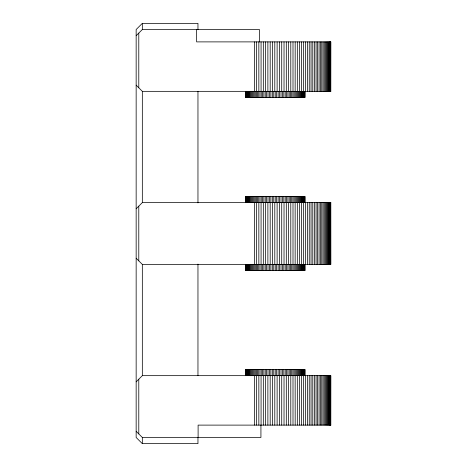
<?xml version="1.0" encoding="UTF-8"?>
<svg xmlns="http://www.w3.org/2000/svg" width="467" height="467" viewBox="0 0 467 467"><rect width="100%" height="100%" fill="white"/><g stroke="black" fill="none" stroke-linecap="round" stroke-linejoin="round"><path stroke-width="0.7" d="M197.961 29.707L197.961 23.35L142.33 23.35L136.154 29.532L136.154 437.468L142.33 443.65L197.961 443.65L197.961 437.293M136.154 35.714L142.33 29.532L259.459 29.532L259.459 41.89M136.154 208.778L142.33 202.596L330.846 202.596M136.154 381.843L142.33 375.661L330.846 375.661L330.794 425.11M136.154 85.157L142.33 91.339L330.846 91.339M245.554 97.521L304.887 97.521L304.887 91.339L304.852 97.521M245.554 196.414L304.887 196.414L304.887 202.596L304.852 196.414M136.154 258.222L142.33 264.404L330.846 264.404L330.794 202.596M304.852 270.586L304.852 264.404L304.887 270.586L245.554 270.586L245.589 264.404M304.852 369.479L304.852 375.661L304.887 369.479L245.554 369.479L245.589 375.661M330.846 425.11L198.107 425.11L198.107 437.468M136.154 431.286L142.33 437.468L260.93 437.468L260.93 425.11M330.794 91.339L330.846 41.89L196.636 41.89L196.636 29.532M330.671 41.89L330.671 91.339M330.671 202.596L330.671 264.404M330.671 375.661L330.671 425.11M330.642 41.89L330.642 91.339M330.642 202.596L330.642 264.404M330.642 375.661L330.642 425.11M330.438 41.89L330.438 91.339M330.438 202.596L330.438 264.404M330.438 375.661L330.438 425.11M330.105 41.89L330.105 91.339M330.105 202.596L330.105 264.404M330.105 375.661L330.105 425.11M329.684 41.89L329.684 91.339M329.684 202.596L329.684 264.404M329.684 375.661L329.684 425.11M329.165 41.89L329.165 91.339M329.165 202.596L329.165 264.404M329.165 375.661L329.165 425.11M328.552 41.89L328.552 91.339M328.552 202.596L328.552 264.404M328.552 375.661L328.552 425.11M327.846 41.89L327.846 91.339M327.846 202.596L327.846 264.404M327.846 375.661L327.846 425.11M327.052 41.89L327.052 91.339M327.052 202.596L327.052 264.404M327.052 375.661L327.052 425.11M326.17 41.89L326.17 91.339M326.17 202.596L326.17 264.404M326.17 375.661L326.17 425.11M325.195 41.89L325.195 91.339M325.195 202.596L325.195 264.404M325.195 375.661L325.195 425.11M324.133 41.89L324.133 91.339M324.133 202.596L324.133 264.404M324.133 375.661L324.133 425.11M322.989 41.89L322.989 91.339M322.989 202.596L322.989 264.404M322.989 375.661L322.989 425.11M321.763 41.89L321.763 91.339M321.763 202.596L321.763 264.404M321.763 375.661L321.763 425.11M320.455 41.89L320.455 91.339M320.455 202.596L320.455 264.404M320.455 375.661L320.455 425.11M319.072 41.89L319.072 91.339M319.072 202.596L319.072 264.404M319.072 375.661L319.072 425.11M317.607 41.89L317.607 91.339M317.607 202.596L317.607 264.404M317.607 375.661L317.607 425.11M316.071 41.89L316.071 91.339M316.071 202.596L316.071 264.404M316.071 375.661L316.071 425.11M314.466 41.89L314.466 91.339M314.466 202.596L314.466 264.404M314.466 375.661L314.466 425.11M312.791 41.89L312.791 91.339M312.791 202.596L312.791 264.404M312.791 375.661L312.791 425.11M311.051 41.89L311.051 91.339M311.051 202.596L311.051 264.404M311.051 375.661L311.051 425.11M309.253 41.89L309.253 91.339M309.253 202.596L309.253 264.404M309.253 375.661L309.253 425.11M307.391 41.89L307.391 91.339M307.391 202.596L307.391 264.404M307.391 375.661L307.391 425.11M305.476 41.89L305.476 91.339M305.476 202.596L305.476 264.404M305.476 375.661L305.476 425.11M304.747 91.339L304.747 97.521M304.747 196.414L304.747 202.596M304.747 264.404L304.747 270.586M304.747 369.479L304.747 375.661M304.566 91.339L304.566 97.521M304.566 196.414L304.566 202.596M304.566 264.404L304.566 270.586M304.566 369.479L304.566 375.661M304.321 91.339L304.321 97.521M304.321 196.414L304.321 202.596M304.321 264.404L304.321 270.586M304.321 369.479L304.321 375.661M303.999 91.339L303.999 97.521M303.999 196.414L303.999 202.596M303.999 264.404L303.999 270.586M303.999 369.479L303.999 375.661M303.614 91.339L303.614 97.521M303.614 196.414L303.614 202.596M303.614 264.404L303.614 270.586M303.614 369.479L303.614 375.661M303.509 41.89L303.509 91.339M303.509 202.596L303.509 264.404M303.509 375.661L303.509 425.11M303.153 91.339L303.153 97.521M303.153 196.414L303.153 202.596M303.153 264.404L303.153 270.586M303.153 369.479L303.153 375.661M302.634 91.339L302.634 97.521M302.634 196.414L302.634 202.596M302.634 264.404L302.634 270.586M302.634 369.479L302.634 375.661M302.038 91.339L302.038 97.521M302.038 196.414L302.038 202.596M302.038 264.404L302.038 270.586M302.038 369.479L302.038 375.661M301.489 41.89L301.489 91.339M301.489 202.596L301.489 264.404M301.489 375.661L301.489 425.11M301.384 91.339L301.384 97.521M301.384 196.414L301.384 202.596M301.384 264.404L301.384 270.586M301.384 369.479L301.384 375.661M300.666 91.339L300.666 97.521M300.666 196.414L300.666 202.596M300.666 264.404L300.666 270.586M300.666 369.479L300.666 375.661M299.89 91.339L299.89 97.521M299.89 196.414L299.89 202.596M299.89 264.404L299.89 270.586M299.89 369.479L299.89 375.661M299.429 41.89L299.429 91.339M299.429 202.596L299.429 264.404M299.429 375.661L299.429 425.11M299.049 91.339L299.049 97.521M299.049 196.414L299.049 202.596M299.049 264.404L299.049 270.586M299.049 369.479L299.049 375.661M298.156 91.339L298.156 97.521M298.156 196.414L298.156 202.596M298.156 264.404L298.156 270.586M298.156 369.479L298.156 375.661M297.321 41.89L297.321 91.339M297.321 202.596L297.321 264.404M297.321 375.661L297.321 425.11M297.205 91.339L297.205 97.521M297.205 196.414L297.205 202.596M297.205 264.404L297.205 270.586M297.205 369.479L297.205 375.661M296.201 91.339L296.201 97.521M296.201 196.414L296.201 202.596M296.201 264.404L296.201 270.586M296.201 369.479L296.201 375.661M295.179 41.89L295.144 97.521M295.179 425.11L295.144 369.479M295.144 196.414L295.144 270.586M294.041 91.339L294.041 97.521M294.041 196.414L294.041 202.596M294.041 264.404L294.041 270.586M294.041 369.479L294.041 375.661M293.002 41.89L293.002 91.339M293.002 202.596L293.002 264.404M293.002 375.661L293.002 425.11M292.897 91.339L292.897 97.521M292.897 196.414L292.897 202.596M292.897 264.404L292.897 270.586M292.897 369.479L292.897 375.661M291.706 91.339L291.706 97.521M291.706 196.414L291.706 202.596M291.706 264.404L291.706 270.586M291.706 369.479L291.706 375.661M290.795 41.89L290.795 91.339M290.795 202.596L290.795 264.404M290.795 375.661L290.795 425.11M290.474 91.339L290.474 97.521M290.474 196.414L290.474 202.596M290.474 264.404L290.474 270.586M290.474 369.479L290.474 375.661M289.207 91.339L289.207 97.521M289.207 196.414L289.207 202.596M289.207 264.404L289.207 270.586M289.207 369.479L289.207 375.661M288.559 41.89L288.559 91.339M288.559 202.596L288.559 264.404M288.559 375.661L288.559 425.11M287.905 91.339L287.905 97.521M287.905 196.414L287.905 202.596M287.905 264.404L287.905 270.586M287.905 369.479L287.905 375.661M286.575 91.339L286.575 97.521M286.575 196.414L286.575 202.596M286.575 264.404L286.575 270.586M286.575 369.479L286.575 375.661M286.3 41.89L286.3 91.339M286.3 202.596L286.3 264.404M286.3 375.661L286.3 425.11M285.214 91.339L285.214 97.521M285.214 196.414L285.214 202.596M285.214 264.404L285.214 270.586M285.214 369.479L285.214 375.661M284.024 41.89L284.024 91.339M284.024 202.596L284.024 264.404M284.024 375.661L284.024 425.11M283.831 91.339L283.831 97.521M283.831 196.414L283.831 202.596M283.831 264.404L283.831 270.586M283.831 369.479L283.831 375.661M282.43 91.339L282.43 97.521M282.43 196.414L282.43 202.596M282.43 264.404L282.43 270.586M282.43 369.479L282.43 375.661M281.729 41.89L281.729 91.339M281.729 202.596L281.729 264.404M281.729 375.661L281.729 425.11M281.011 91.339L281.011 97.521M281.011 196.414L281.011 202.596M281.011 264.404L281.011 270.586M281.011 369.479L281.011 375.661M279.575 91.339L279.575 97.521M279.575 196.414L279.575 202.596M279.575 264.404L279.575 270.586M279.575 369.479L279.575 375.661M279.424 41.89L279.424 91.339M279.424 202.596L279.424 264.404M279.424 375.661L279.424 425.11M278.128 91.339L278.128 97.521M278.128 196.414L278.128 202.596M278.128 264.404L278.128 270.586M278.128 369.479L278.128 375.661M277.118 41.89L277.118 91.339M277.118 202.596L277.118 264.404M277.118 375.661L277.118 425.11M276.674 91.339L276.674 97.521M276.674 196.414L276.674 202.596M276.674 264.404L276.674 270.586M276.674 369.479L276.674 375.661M275.221 91.339L275.221 97.521M275.221 196.414L275.221 202.596M275.221 264.404L275.221 270.586M275.221 369.479L275.221 375.661M274.8 41.89L274.8 91.339M274.8 202.596L274.8 264.404M274.8 375.661L274.8 425.11M273.767 91.339L273.767 97.521M273.767 196.414L273.767 202.596M273.767 264.404L273.767 270.586M273.767 369.479L273.767 375.661M272.489 41.89L272.489 91.339M272.489 202.596L272.489 264.404M272.489 375.661L272.489 425.11M272.314 91.339L272.314 97.521M272.314 196.414L272.314 202.596M272.314 264.404L272.314 270.586M272.314 369.479L272.314 375.661M270.866 91.339L270.866 97.521M270.866 196.414L270.866 202.596M270.866 264.404L270.866 270.586M270.866 369.479L270.866 375.661M270.177 41.89L270.177 91.339M270.177 202.596L270.177 264.404M270.177 375.661L270.177 425.11M269.436 91.339L269.436 97.521M269.436 196.414L269.436 202.596M269.436 264.404L269.436 270.586M269.436 369.479L269.436 375.661M268.011 91.339L268.011 97.521M268.011 196.414L268.011 202.596M268.011 264.404L268.011 270.586M268.011 369.479L268.011 375.661M267.877 41.89L267.877 91.339M267.877 202.596L267.877 264.404M267.877 375.661L267.877 425.11M266.61 91.339L266.61 97.521M266.61 196.414L266.61 202.596M266.61 264.404L266.61 270.586M266.61 369.479L266.61 375.661M265.589 41.89L265.589 91.339M265.589 202.596L265.589 264.404M265.589 375.661L265.589 425.11M265.227 91.339L265.227 97.521M265.227 196.414L265.227 202.596M265.227 264.404L265.227 270.586M265.227 369.479L265.227 375.661M263.867 91.339L263.867 97.521M263.867 196.414L263.867 202.596M263.867 264.404L263.867 270.586M263.867 369.479L263.867 375.661M263.318 41.89L263.318 91.339M263.318 202.596L263.318 264.404M263.318 375.661L263.318 425.11M262.536 91.339L262.536 97.521M262.536 196.414L262.536 202.596M262.536 264.404L262.536 270.586M262.536 369.479L262.536 375.661M261.234 91.339L261.234 97.521M261.234 196.414L261.234 202.596M261.234 264.404L261.234 270.586M261.234 369.479L261.234 375.661M261.071 41.89L261.071 91.339M261.071 202.596L261.071 264.404M261.071 375.661L261.071 425.11M259.967 91.339L259.967 97.521M259.967 196.414L259.967 202.596M259.967 264.404L259.967 270.586M259.967 369.479L259.967 375.661M258.841 41.89L258.841 91.339M258.841 202.596L258.841 264.404M258.841 375.661L258.841 425.11M258.736 91.339L258.736 97.521M258.736 196.414L258.736 202.596M258.736 264.404L258.736 270.586M258.736 369.479L258.736 375.661M257.55 91.339L257.55 97.521M257.55 196.414L257.55 202.596M257.55 264.404L257.55 270.586M257.55 369.479L257.55 375.661M256.646 41.89L256.646 91.339M256.646 202.596L256.646 264.404M256.646 375.661L256.646 425.11M256.401 91.339L256.401 97.521M256.401 196.414L256.401 202.596M256.401 264.404L256.401 270.586M256.401 369.479L256.401 375.661M255.297 91.339L255.297 97.521M255.297 196.414L255.297 202.596M255.297 264.404L255.297 270.586M255.297 369.479L255.297 375.661M254.48 41.89L254.48 91.339M254.48 202.596L254.48 264.404M254.48 375.661L254.48 425.11M254.241 91.339L254.241 97.521M254.241 196.414L254.241 202.596M254.241 264.404L254.241 270.586M254.241 369.479L254.241 375.661M253.237 91.339L253.237 97.521M253.237 196.414L253.237 202.596M253.237 264.404L253.237 270.586M253.237 369.479L253.237 375.661M252.285 91.339L252.285 97.521M252.285 196.414L252.285 202.596M252.285 264.404L252.285 270.586M252.285 369.479L252.285 375.661M251.392 91.339L251.392 97.521M251.392 196.414L251.392 202.596M251.392 264.404L251.392 270.586M251.392 369.479L251.392 375.661M250.551 91.339L250.551 97.521M250.551 196.414L250.551 202.596M250.551 264.404L250.551 270.586M250.551 369.479L250.551 375.661M249.775 91.339L249.775 97.521M249.775 196.414L249.775 202.596M249.775 264.404L249.775 270.586M249.775 369.479L249.775 375.661M249.057 91.339L249.057 97.521M249.057 196.414L249.057 202.596M249.057 264.404L249.057 270.586M249.057 369.479L249.057 375.661M248.403 91.339L248.403 97.521M248.403 196.414L248.403 202.596M248.403 264.404L248.403 270.586M248.403 369.479L248.403 375.661M247.814 91.339L247.814 97.521M247.814 196.414L247.814 202.596M247.814 264.404L247.814 270.586M247.814 369.479L247.814 375.661M247.288 91.339L247.288 97.521M247.288 196.414L247.288 202.596M247.288 264.404L247.288 270.586M247.288 369.479L247.288 375.661M246.833 91.339L246.833 97.521M246.833 196.414L246.833 202.596M246.833 264.404L246.833 270.586M246.833 369.479L246.833 375.661M246.442 91.339L246.442 97.521M246.442 196.414L246.442 202.596M246.442 264.404L246.442 270.586M246.442 369.479L246.442 375.661M246.121 91.339L246.121 97.521M246.121 196.414L246.121 202.596M246.121 264.404L246.121 270.586M246.121 369.479L246.121 375.661M245.875 91.339L245.875 97.521M245.875 196.414L245.875 202.596M245.875 264.404L245.875 270.586M245.875 369.479L245.875 375.661M245.695 91.339L245.695 97.521M245.695 196.414L245.695 202.596M245.695 264.404L245.695 270.586M245.695 369.479L245.695 375.661M245.589 91.339L245.589 97.521M245.589 196.414L245.554 202.596M197.961 91.339L197.961 202.894M197.961 264.106L197.961 375.661M142.33 23.35L142.33 29.532M142.33 91.339L142.33 202.596M142.33 264.404L142.33 375.661M142.33 437.468L142.33 443.65M138.787 33.075L138.787 87.796M138.787 206.14L138.787 260.86M138.787 379.204L138.787 433.925"/></g></svg>
